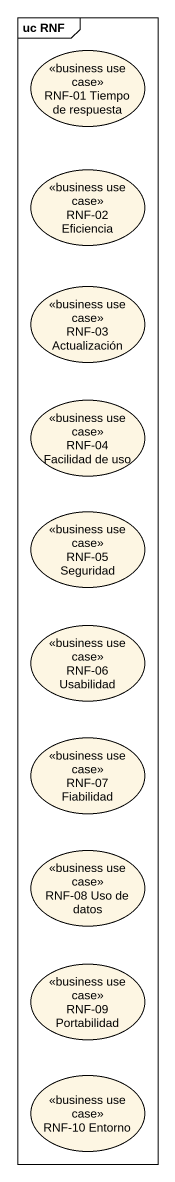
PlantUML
@startuml
mainframe uc RNF
usecase "RNF-01 Tiempo de respuesta" as RNF_01_Tiempo_de_respuesta <<business use case>>
usecase "RNF-02 Eficiencia" as RNF_02_Eficiencia <<business use case>>
usecase "RNF-03 Actualización" as RNF_03_Actualización <<business use case>>
usecase "RNF-04 Facilidad de uso" as RNF_04_Facilidad_de_uso <<business use case>>
usecase "RNF-05 Seguridad" as RNF_05_Seguridad <<business use case>>
usecase "RNF-06 Usabilidad" as RNF_06_Usabilidad <<business use case>>
usecase "RNF-07 Fiabilidad" as RNF_07_Fiabilidad <<business use case>>
usecase "RNF-08 Uso de datos" as RNF_08_Uso_de_datos <<business use case>>
usecase "RNF-09 Portabilidad" as RNF_09_Portabilidad <<business use case>>
usecase "RNF-10 Entorno" as RNF_10_Entorno <<business use case>>
@enduml
